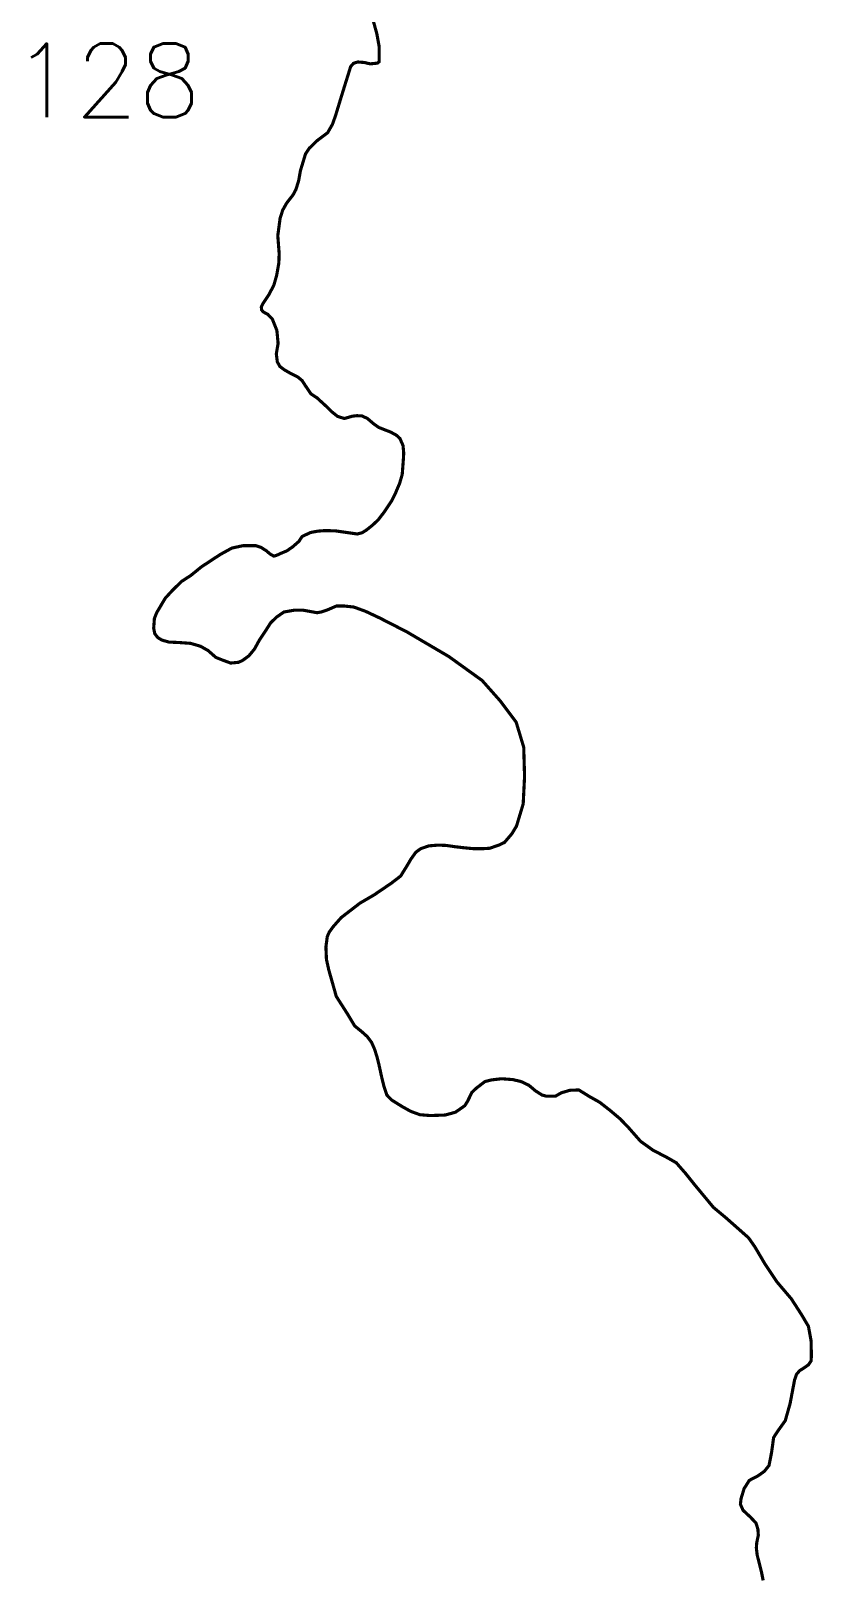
# Model space of a CAD drawing. Header units: metres. Extents: x 278530 to 282283, y 2035177 to 2040932.
# Drawn here: x 278777 to 279523, y 2035177 to 2036656 of the extents above; entities that cross this region are included whole.
import ezdxf

# ---------------------------------------------------------------- set-up
doc = ezdxf.new("R2010")
doc.units = ezdxf.units.M
doc.layers.add('NATURALLY PROTECTED', color=3, linetype='Continuous')
doc.styles.get("Standard").update_dxf_attribs({"font": 'simplex.shx'})

msp = doc.modelspace()

# ---------------------------------------------------------------- linework, layer by layer
at = {"layer": 'NATURALLY PROTECTED', "const_width": 3, "flags": 128}
msp.add_lwpolyline([(279102.4, 2036670), (279107.1, 2036652.9), (279109.3, 2036640.8), (279109.3, 2036626.4), (279107.7, 2036625), (279100.8, 2036624.3), (279095.2, 2036625.6), (279088.9, 2036626.1), (279084.8, 2036624.8), (279082.1, 2036621.7), (279073.6, 2036594.4), (279067.6, 2036574.7), (279064.7, 2036566.6), (279060.1, 2036558.6), (279053.8, 2036553.9), (279049.9, 2036550.9), (279042.5, 2036543.7), (279039.1, 2036538.6), (279034.2, 2036522.5), (279032.5, 2036512.9), (279029.9, 2036504.5), (279027.1, 2036499.3), (279021.1, 2036491.6), (279017.3, 2036484.9), (279014.8, 2036477), (279012.6, 2036460.5), (279013.9, 2036443.6), (279013.6, 2036434.4), (279011.5, 2036422.6), (279008.8, 2036413.1), (279003.8, 2036403.7), (279000.6, 2036399), (278997.9, 2036394.8), (278996.9, 2036392.4), (278997.1, 2036389.7), (278998.7, 2036387.8), (279003.1, 2036385.4), (279007.3, 2036381.1), (279011.7, 2036370.2), (279012.9, 2036357.8), (279011.2, 2036347.8), (279012.1, 2036340.3), (279014.5, 2036335.8), (279018.9, 2036332.5), (279025.2, 2036328.9), (279031.5, 2036325.8), (279035.8, 2036322.3), (279038.8, 2036317.6), (279044.2, 2036309.6), (279049.9, 2036305.9), (279059.3, 2036297.3), (279063.8, 2036292.8), (279069.5, 2036288.2), (279076.1, 2036286.1), (279083.7, 2036288.3), (279087.9, 2036288.8), (279092.8, 2036288.6), (279098, 2036286.2), (279104, 2036281.1), (279108.9, 2036277.6), (279114, 2036275.6), (279120.4, 2036273.1), (279125.7, 2036270.2), (279129.1, 2036267.1), (279132.1, 2036260.2), (279132.7, 2036253.3), (279132.5, 2036248.7), (279131.3, 2036232.8), (279128.9, 2036224.5), (279124.5, 2036214.1), (279120.9, 2036207.1), (279113.9, 2036196.7), (279108.5, 2036189.6), (279103.1, 2036184.5), (279097.2, 2036179.8), (279092.9, 2036177.1), (279088.3, 2036176), (279077, 2036177.6), (279067.3, 2036179), (279057.4, 2036179.2), (279050.8, 2036178.7), (279043.8, 2036177.4), (279035.8, 2036173.6), (279032.8, 2036169), (279026.5, 2036163.5), (279021.1, 2036159.8), (279015.2, 2036157.4), (279011.2, 2036155.5), (279008.7, 2036154.9), (279005.3, 2036156.9), (279001.6, 2036160), (278996.4, 2036163.3), (278991.4, 2036164.9), (278979.7, 2036164.9), (278968.9, 2036162.6), (278957.8, 2036156.5), (278939.8, 2036144.7), (278929.7, 2036136.5), (278920.6, 2036130.6), (278911.6, 2036121.7), (278905.3, 2036114.8), (278897.3, 2036101.4), (278894.9, 2036095.6), (278894.2, 2036086.2), (278895.2, 2036081), (278898.2, 2036077.1), (278902.1, 2036074.8), (278908.8, 2036072.9), (278918.1, 2036072.5), (278929.4, 2036071.7), (278938.9, 2036068.9), (278946, 2036064.9), (278953.5, 2036058.3), (278960, 2036055.7), (278967.6, 2036052.9), (278975, 2036053.6), (278978.9, 2036055.3), (278985.1, 2036059.9), (278990.3, 2036066.2), (278995.2, 2036075.1), (279001.4, 2036084.4), (279005.8, 2036091.3), (279011.5, 2036096.8), (279018.5, 2036101.6), (279028.8, 2036103.4), (279036.3, 2036103.4), (279041.8, 2036102.4), (279050.1, 2036100.9), (279053.9, 2036101.6), (279059.9, 2036103.6), (279068.5, 2036107.3), (279076.1, 2036107.3), (279085.2, 2036106.3), (279096.4, 2036102.2), (279109.8, 2036095.9), (279135.6, 2036082.7), (279175.8, 2036059.1), (279207.5, 2036036.3), (279224.7, 2036016.9), (279240, 2035996.5), (279247.2, 2035972.6), (279248, 2035944.7), (279246.7, 2035918.6), (279240.3, 2035897.4), (279235.9, 2035890.1), (279228.8, 2035881.8), (279223.4, 2035879.3), (279214.8, 2035876.3), (279208.4, 2035875.9), (279199.3, 2035875.9), (279189.9, 2035876.8), (279181.5, 2035877.8), (279173.2, 2035879), (279165.7, 2035879.3), (279156.9, 2035878.6), (279148.9, 2035875.9), (279144.3, 2035872.5), (279139.9, 2035866.4), (279134.7, 2035857.7), (279129.8, 2035849.8), (279120.8, 2035842.9), (279104.6, 2035831.9), (279090.9, 2035823.9), (279073.1, 2035810.2), (279065.6, 2035801.7), (279061.7, 2035796.4), (279059.8, 2035792), (279058.5, 2035782.2), (279059, 2035770.3), (279061.2, 2035760.4), (279068.4, 2035735), (279079.2, 2035718.1), (279085.9, 2035706.9), (279092.7, 2035701.4), (279097.9, 2035696.7), (279102, 2035691.3), (279104.9, 2035684.7), (279107.1, 2035677.8), (279109.1, 2035670), (279111.4, 2035659.3), (279114, 2035648.8), (279116.6, 2035641), (279121.1, 2035636.3), (279131.2, 2035630), (279139.4, 2035625.4), (279148.2, 2035622.2), (279158.1, 2035621.4), (279172.3, 2035621.9), (279182.1, 2035624.6), (279191, 2035630.8), (279193.5, 2035634.8), (279197.9, 2035643.7), (279202.2, 2035647.7), (279210.2, 2035653.8), (279216.6, 2035655.4), (279226.1, 2035656.5), (279236.7, 2035655.7), (279244.5, 2035653.9), (279252.1, 2035650.3), (279258.5, 2035644.9), (279264.8, 2035640.9), (279269.1, 2035639.8), (279277.3, 2035639.8), (279283.1, 2035643.1), (279291.3, 2035645.5), (279299.8, 2035645.8), (279309.6, 2035639.7), (279319.6, 2035634.1), (279329.6, 2035626.3), (279339.1, 2035618.3), (279347.1, 2035610), (279358.6, 2035596.9), (279370.3, 2035588.5), (279383.7, 2035581.5), (279392.7, 2035576.4), (279401.7, 2035566.1), (279410.4, 2035555.2), (279428.2, 2035533.8), (279440.2, 2035523.8), (279461.6, 2035504.9), (279467.7, 2035496.2), (279476.9, 2035480.6), (279488.9, 2035462.6), (279502.5, 2035446.6), (279512.3, 2035431.4), (279518.8, 2035420.4), (279521.3, 2035406.8), (279521.6, 2035393.4), (279521.4, 2035387.6), (279519, 2035383.9), (279515, 2035381), (279510.4, 2035378.1), (279507.5, 2035374.7), (279505.6, 2035369.4), (279501.3, 2035346.7), (279496.7, 2035330.5), (279490, 2035321.1), (279485.6, 2035314.4), (279483.7, 2035300.5), (279481.2, 2035287.7), (279476.7, 2035282.1), (279470.8, 2035277.9), (279462.4, 2035273.5), (279457.4, 2035265.6), (279454.5, 2035256), (279453.9, 2035250.7), (279456.5, 2035244.9), (279463.4, 2035238.5), (279468.8, 2035232.8), (279470.6, 2035226.9), (279471, 2035221.1), (279469.5, 2035214.3), (279469.1, 2035209.2), (279469.9, 2035202.3), (279474.1, 2035185.6), (279475.6, 2035178.1)], dxfattribs=at)

# ---------------------------------------------------------------- texts
at = {"insert": (278759.2, 2036643.6), "char_height": 70, "attachment_point": 1}
msp.add_mtext_dynamic_manual_height_columns('128', width=95.172, gutter_width=1, heights=[0], dxfattribs=at)

doc.saveas('drawing.dxf')
